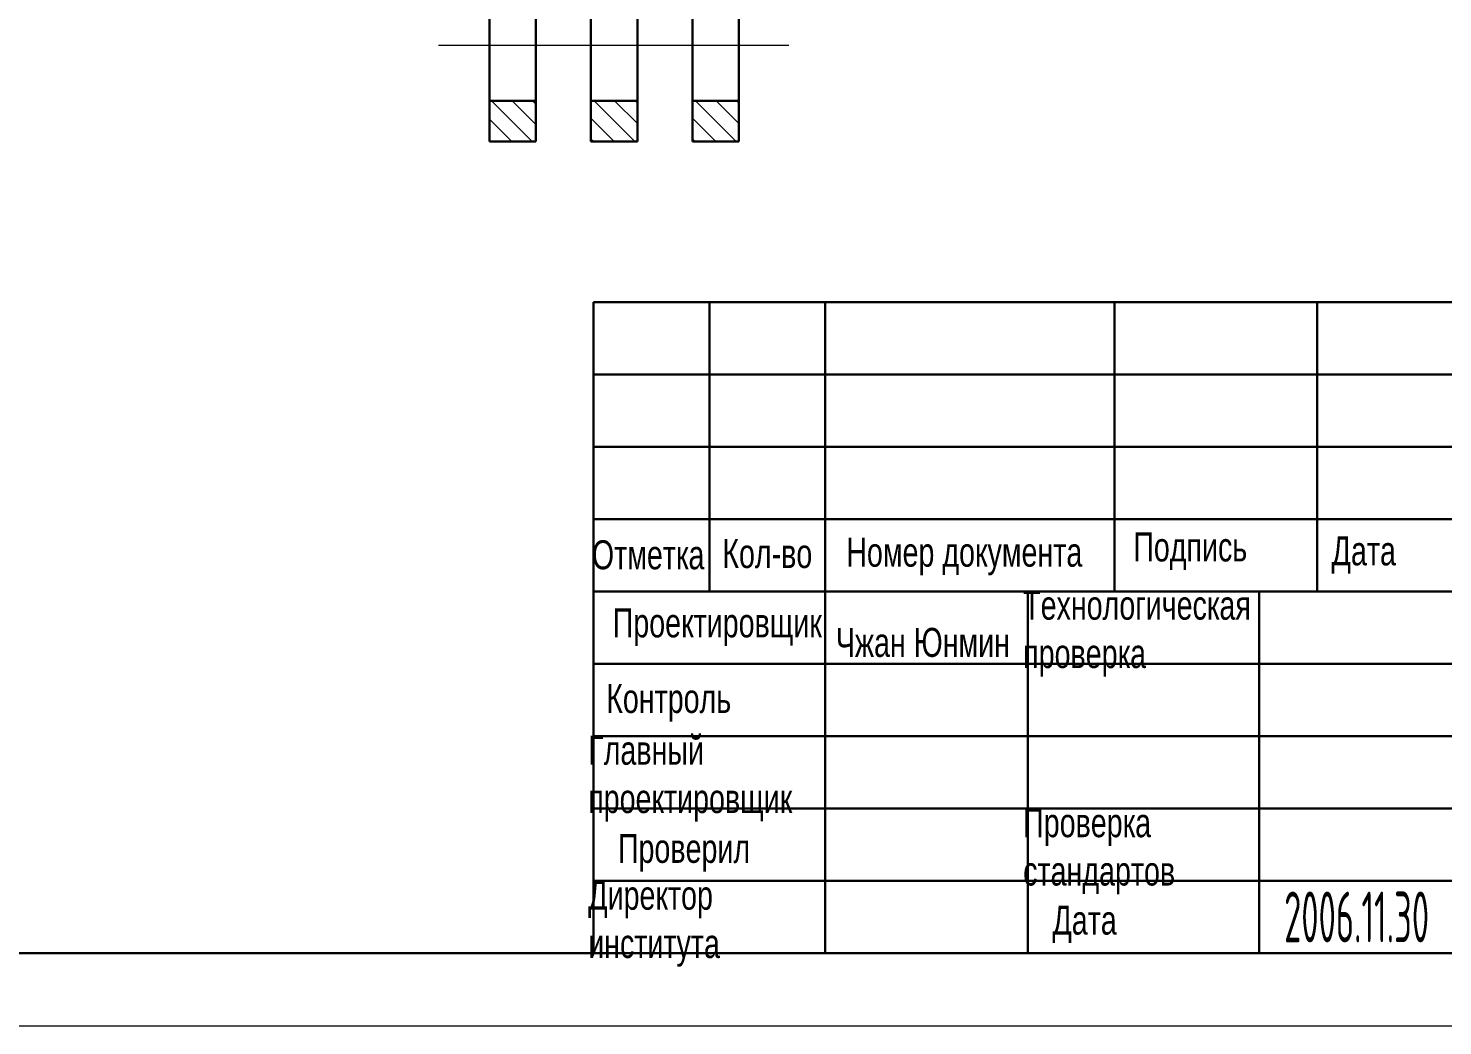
# Model space of a CAD drawing. Header units: millimetres. Extents: x 0 to 4200, y 0 to 2970.
# Drawn here: x 1964 to 2939, y 0 to 688 of the extents above; entities that cross this region are included whole.
import ezdxf
from ezdxf.enums import TextEntityAlignment as Align

# ---------------------------------------------------------------- set-up
doc = ezdxf.new("R2010")
doc.units = ezdxf.units.MM
doc.header["$LTSCALE"] = 100
doc.linetypes.add('G', pattern=[2, 1.25, -0.25, 0.25, -0.25])
for name, color, linetype, lineweight in [('01', 7, 'Continuous', 30), ('02', 1, 'Continuous', 13), ('05', 4, 'G', 13), ('11', 3, 'Continuous', 13), ('THICK', 7, 'Continuous', 30)]:
    doc.layers.add(name, color=color, linetype=linetype, lineweight=lineweight)
doc.styles.get("Standard").update_dxf_attribs({"font": 'isocp', "width": 0.707, "bigfont": 'intecad.shx'})
pattern_1 = [(135, (-392.055, -24.336), (-7.071068, -7.071068), [])]

# ---------------------------------------------------------------- blocks, each defined once
blk = doc.blocks.new('*U19')
at = {"layer": '01'}
blk.add_lwpolyline([(25, 5), (415, 5)], dxfattribs=at)
at = {"layer": '02'}
blk.add_lwpolyline([(0, 0), (420, 0)], dxfattribs=at)

msp = doc.modelspace()

# ---------------------------------------------------------------- hatches: boundary and pattern name
at = {"layer": '02', "ltscale": 2.5}
h = msp.add_hatch(dxfattribs=at)
h.set_pattern_fill('_USER', color=256, scale=10, angle=135, style=0, pattern_type=0)
h.set_pattern_definition(pattern_1)
h.paths.add_polyline_path([(2312.23, 1222.36), (2283.63, 1222.36), (2283.63, 1089.14), (2312.23, 1089.14)])
h.paths.add_polyline_path([(2312.23, 872.99), (2283.63, 872.99), (2283.63, 730.06), (2281.93, 730.06), (2281.93, 714.76), (2313.93, 714.76), (2313.93, 730.37), (2312.23, 730.37)])
h.paths.add_polyline_path([(2313.93, 637.76), (2281.93, 637.76), (2281.93, 609.76), (2313.93, 609.76)])
h = msp.add_hatch(dxfattribs=at)
h.set_pattern_fill('_USER', color=256, scale=10, angle=135, style=0, pattern_type=0)
h.set_pattern_definition(pattern_1)
h.paths.add_polyline_path([(2382.23, 1222.36), (2353.63, 1222.36), (2353.63, 1089.14), (2382.23, 1089.14)])
h.paths.add_polyline_path([(2382.23, 872.99), (2353.63, 872.99), (2353.63, 730.06), (2351.93, 730.06), (2351.93, 714.76), (2383.93, 714.76), (2383.93, 730.06), (2382.23, 730.06)])
h.paths.add_polyline_path([(2383.93, 637.76), (2351.93, 637.76), (2351.93, 609.76), (2383.93, 609.76)])
h = msp.add_hatch(dxfattribs=at)
h.set_pattern_fill('_USER', color=256, scale=10, angle=135, style=0, pattern_type=0)
h.set_pattern_definition([(135, (-322.055, -24.336), (-7.071068, -7.071068), [])])
h.paths.add_polyline_path([(2452.23, 1222.36), (2423.63, 1222.36), (2423.63, 1089.14), (2452.23, 1089.14)])
h.paths.add_polyline_path([(2452.23, 872.99), (2423.63, 872.99), (2423.63, 730.06), (2421.93, 730.06), (2421.93, 714.76), (2453.93, 714.76), (2453.93, 730.06), (2452.23, 730.06)])
h.paths.add_polyline_path([(2453.93, 637.76), (2421.93, 637.76), (2421.93, 609.76), (2453.93, 609.76)])

# ---------------------------------------------------------------- linework, layer by layer
at = {"layer": '01', "ltscale": 2.5}
for p, q in [((2281.93, 739.76), (2281.93, 609.76)), ((2313.93, 739.76), (2313.93, 609.76)), ((2351.93, 739.76), (2351.93, 609.76)), ((2383.93, 739.76), (2383.93, 609.76)), ((2421.93, 739.76), (2421.93, 609.76)), ((2453.93, 739.76), (2453.93, 609.76)), ((2281.93, 637.76), (2313.93, 637.76)), ((2351.93, 637.76), (2383.93, 637.76)), ((2421.93, 637.76), (2453.93, 637.76)), ((2281.93, 609.76), (2313.93, 609.76)), ((2351.93, 609.76), (2383.93, 609.76)), ((2421.93, 609.76), (2453.93, 609.76))]:
    msp.add_line(p, q, dxfattribs=at)
at = {"layer": '05', "ltscale": 2.5}
msp.add_line((2246.78, 676.26), (2488.49, 676.26), dxfattribs=at)
at = {"layer": 'THICK'}
for p, q in [((2353.74, 499.06), (2353.74, 50)), ((2353.74, 499.06), (4150, 499.06)), ((2433.55, 498.85), (2433.55, 499.06)), ((2433.58, 299.48), (2433.58, 499.06)), ((2513.41, 50), (2513.41, 499.06)), ((2713, 299.48), (2713, 499.06)), ((2852.7, 299.48), (2852.7, 499.06)), ((2353.74, 349.38), (2952.5, 349.38)), ((2353.74, 299.48), (2952.5, 299.48)), ((2653.12, 50), (2653.12, 299.48)), ((2812.79, 50), (2812.79, 299.48)), ((2353.74, 50), (4150, 50))]:
    msp.add_line(p, q, dxfattribs=at)
at = {"layer": 'THICK', "color": 3}
for p, q in [((2353.74, 449.17), (2952.5, 449.17)), ((2353.74, 399.27), (2952.5, 399.27)), ((2353.74, 249.58), (2952.5, 249.58)), ((2353.74, 199.69), (2952.5, 199.69)), ((2353.74, 149.79), (2952.5, 149.79)), ((2353.74, 99.9), (2952.5, 99.9))]:
    msp.add_line(p, q, dxfattribs=at)
for p in [(2353.74, 99.9), (2353.74, 50)]:
    msp.add_point(p, dxfattribs=at)

# ---------------------------------------------------------------- block references
at = {"layer": '01', "xscale": 10, "yscale": 10, "zscale": 10}
msp.add_blockref('*U19', (0, 0), dxfattribs=at)

# ---------------------------------------------------------------- texts
at = {"layer": '01', "char_height": 20, "attachment_point": 1}
for s, insert in [('{\\fArial|b0|i0|c204|p34;Отметка}', (2352.52, 334.76)), ('{\\fArial|b0|i0|c204|p34;Кол-во}', (2442.5, 335.66)), ('{\\fArial|b0|i0|c204|p34;Номер документа}', (2527.99, 336.56)), ('{\\fArial|b0|i0|c204|p34;Подпись}', (2725.95, 340.16)), ('{\\fArial|b0|i0|c204|p34;Дата}', (2862.73, 337.46)), ('{\\fArial|b0|i0|c204|p34;Технологическая\\Pпроверка}', (2650, 300)), ('{\\fArial|b0|i0|c204|p34;Проектировщик}', (2366.92, 287.82)), ('{\\fArial|b0|i0|c204|p34;\\C3;Чжан Юнмин}', (2520.79, 274.34)), ('{\\fArial|b0|i0|c204|p34;Контроль}', (2362.42, 235.68)), ('{\\fArial|b0|i0|c204|p34;Проверка\\Pстандартов}', (2650, 150)), ('{\\fArial|b0|i0|c204|p34;Проверил}', (2370.51, 132.29)), ('{\\fArial|b0|i0|c204|p34;Дата}', (2670.16, 82.84))]:
    msp.add_mtext(s, dxfattribs=dict(at, insert=insert))
for s, insert, width in [('{\\fArial|b0|i0|c204|p34;Главный\\Pпроектировщик}', (2350, 200), 11.5164), ('{\\fArial|b0|i0|c204|p34;Директор\\Pинститута}', (2350, 100), 13.316)]:
    msp.add_mtext(s, dxfattribs=dict(at, insert=insert, width=width))
at = {"layer": '11', "width": 0.505619}
msp.add_text('2006.11.30', height=35, dxfattribs=at).set_placement((2830, 57.5), (2930, 57.5), align=Align.FIT)

doc.saveas('drawing.dxf')
